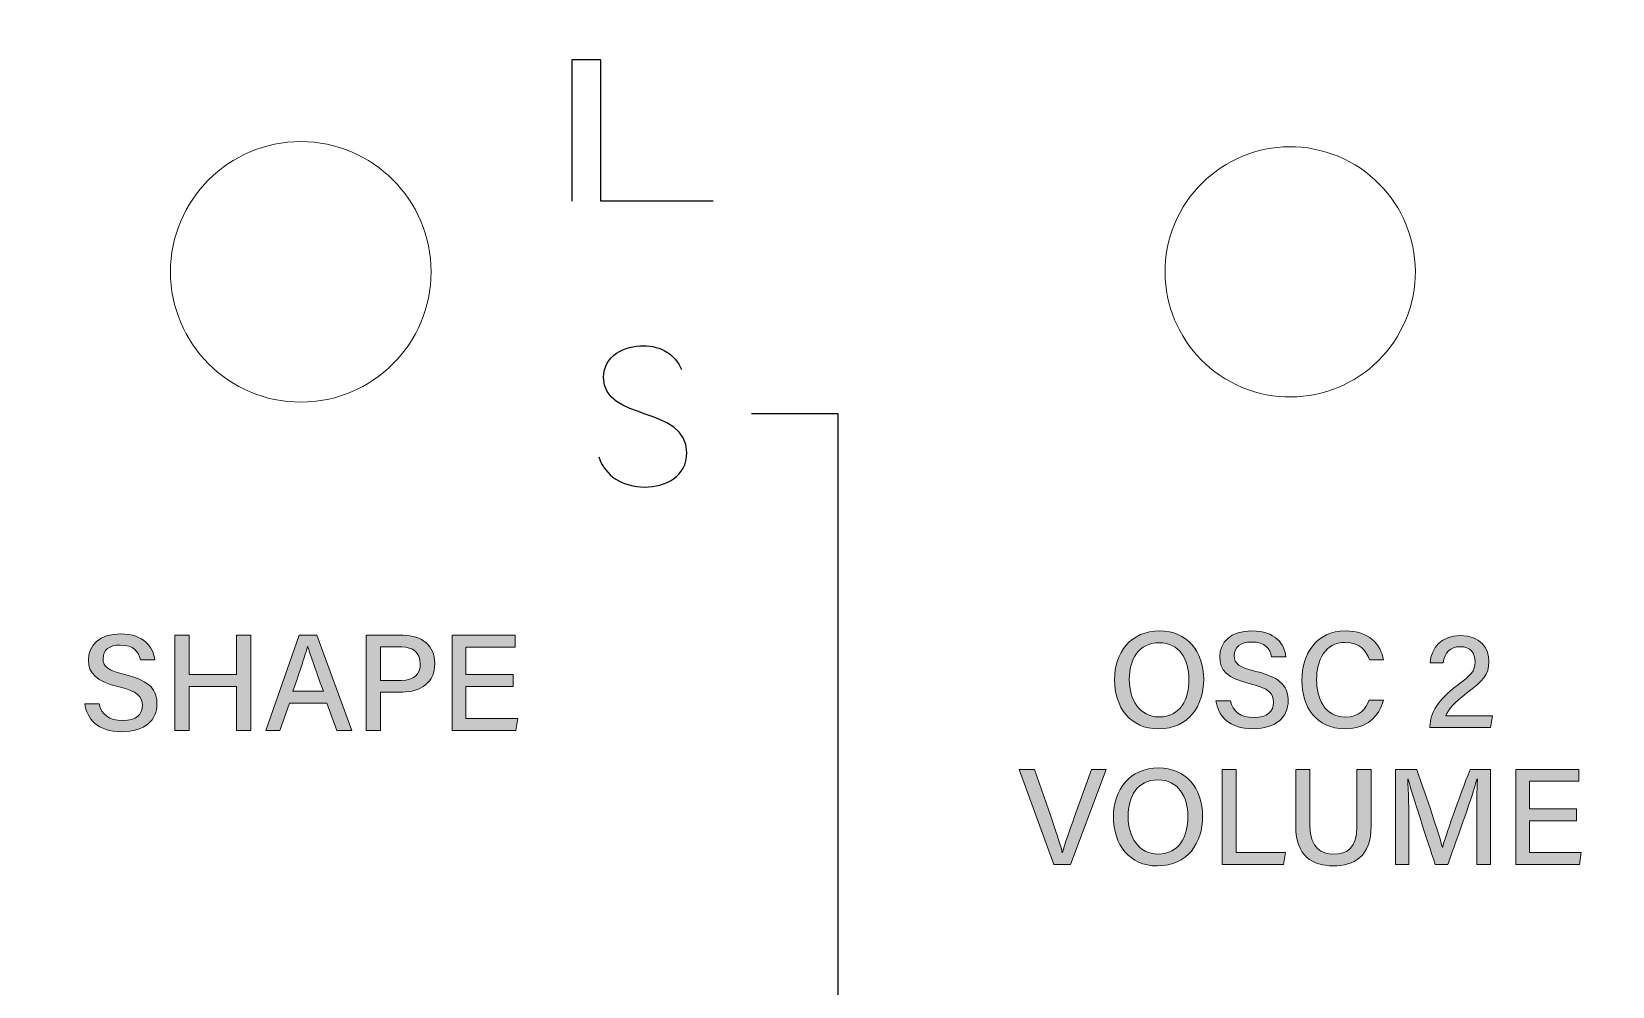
# Model space of a CAD drawing. Header units: millimetres. Extents: x 0 to 175, y 279 to 475.
# Drawn here: x 41.38 to 86.12, y 399.18 to 426.2 of the extents above; entities that cross this region are included whole.
import ezdxf

# ---------------------------------------------------------------- set-up
doc = ezdxf.new("R2010")
doc.units = ezdxf.units.MM
doc.header["$MEASUREMENT"] = 0
for name, color, linetype, lineweight in [('holes', 7, 'Continuous', 0), ('LINES', 7, 'Continuous', 0), ('new text', 7, 'Continuous', 0)]:
    doc.layers.add(name, color=color, linetype=linetype, lineweight=lineweight)

# ---------------------------------------------------------------- blocks, each defined once
blk = doc.blocks.new('Block_8')
at = {"layer": 'new text', "transparency": 33554687}
h = blk.add_hatch(color=7, dxfattribs=at)
h.dxf.hatch_style = 2
edge = h.paths.add_edge_path()
edge.add_spline(control_points=[(72.446, 407.864), (72.446, 407.292), (72.731, 406.802), (73.292, 406.802), (73.897, 406.802), (74.134, 407.303), (74.134, 407.861), (74.134, 408.428), (73.865, 408.902), (73.291, 408.902), (72.703, 408.902), (72.446, 408.43), (72.446, 407.864)], knot_values=[0, 0, 0, 0, 1, 1, 1, 2, 2, 2, 3, 3, 3, 4, 4, 4, 4], degree=3, periodic=0)
edge = h.paths.add_edge_path()
edge.add_spline(control_points=[(74.551, 407.866), (74.551, 407.123), (74.129, 406.465), (73.275, 406.465), (72.471, 406.465), (72.029, 407.079), (72.029, 407.852), (72.029, 408.626), (72.488, 409.239), (73.307, 409.239), (74.072, 409.239), (74.551, 408.672), (74.551, 407.866)], knot_values=[0, 0, 0, 0, 1, 1, 1, 2, 2, 2, 3, 3, 3, 4, 4, 4, 4], degree=3, periodic=0)
h = blk.add_hatch(color=7, dxfattribs=at)
h.dxf.hatch_style = 2
edge = h.paths.add_edge_path()
edge.add_spline(control_points=[(75.306, 407.262), (75.376, 406.949), (75.592, 406.785), (75.968, 406.785), (76.368, 406.785), (76.528, 406.968), (76.528, 407.212), (76.528, 407.472), (76.396, 407.613), (75.87, 407.739), (75.217, 407.897), (75.004, 408.124), (75.004, 408.5), (75.004, 408.914), (75.309, 409.239), (75.918, 409.239), (76.574, 409.239), (76.842, 408.865), (76.879, 408.504), (76.879, 408.504), (76.473, 408.504), (76.473, 408.504), (76.428, 408.729), (76.289, 408.923), (75.905, 408.923), (75.594, 408.923), (75.417, 408.785), (75.417, 408.54), (75.417, 408.3), (75.562, 408.204), (76.028, 408.092), (76.799, 407.906), (76.942, 407.608), (76.942, 407.255), (76.942, 406.81), (76.61, 406.47), (75.941, 406.47), (75.262, 406.47), (74.957, 406.834), (74.899, 407.262), (74.899, 407.262), (75.306, 407.262), (75.306, 407.262)], knot_values=[0, 0, 0, 0, 1, 1, 1, 2, 2, 2, 3, 3, 3, 4, 4, 4, 5, 5, 5, 6, 6, 6, 7, 7, 7, 8, 8, 8, 9, 9, 9, 10, 10, 10, 11, 11, 11, 12, 12, 12, 13, 13, 13, 14, 14, 14, 14], degree=3, periodic=0)
h = blk.add_hatch(color=7, dxfattribs=at)
h.dxf.hatch_style = 2
edge = h.paths.add_edge_path()
edge.add_spline(control_points=[(79.64, 407.281), (79.523, 406.815), (79.175, 406.47), (78.551, 406.47), (77.735, 406.47), (77.329, 407.08), (77.329, 407.843), (77.329, 408.577), (77.738, 409.239), (78.567, 409.239), (79.218, 409.239), (79.564, 408.865), (79.641, 408.415), (79.641, 408.415), (79.241, 408.415), (79.241, 408.415), (79.152, 408.692), (78.967, 408.911), (78.552, 408.911), (77.979, 408.911), (77.747, 408.391), (77.747, 407.856), (77.747, 407.341), (77.964, 406.798), (78.567, 406.798), (78.976, 406.798), (79.147, 407.039), (79.239, 407.281), (79.239, 407.281), (79.64, 407.281), (79.64, 407.281)], knot_values=[0, 0, 0, 0, 1, 1, 1, 2, 2, 2, 3, 3, 3, 4, 4, 4, 5, 5, 5, 6, 6, 6, 7, 7, 7, 8, 8, 8, 9, 9, 9, 10, 10, 10, 10], degree=3, periodic=0)
h = blk.add_hatch(color=7, dxfattribs=at)
h.dxf.hatch_style = 2
edge = h.paths.add_edge_path()
edge.add_spline(control_points=[(80.955, 406.504), (80.955, 406.504), (80.955, 406.528), (80.955, 406.528), (80.955, 406.912), (81.19, 407.29), (81.721, 407.689), (82.121, 407.993), (82.232, 408.09), (82.232, 408.361), (82.232, 408.611), (82.101, 408.791), (81.812, 408.791), (81.514, 408.791), (81.379, 408.631), (81.329, 408.336), (81.329, 408.336), (80.957, 408.336), (80.957, 408.336), (81, 408.771), (81.278, 409.105), (81.812, 409.105), (82.401, 409.105), (82.624, 408.732), (82.624, 408.369), (82.624, 407.986), (82.46, 407.829), (81.989, 407.471), (81.644, 407.209), (81.468, 407.015), (81.408, 406.835), (81.408, 406.835), (82.723, 406.835), (82.723, 406.835), (82.723, 406.835), (82.671, 406.504), (82.671, 406.504), (82.671, 406.504), (80.955, 406.504), (80.955, 406.504)], knot_values=[0, 0, 0, 0, 1, 1, 1, 2, 2, 2, 3, 3, 3, 4, 4, 4, 5, 5, 5, 6, 6, 6, 7, 7, 7, 8, 8, 8, 9, 9, 9, 10, 10, 10, 11, 11, 11, 12, 12, 12, 13, 13, 13, 13], degree=3, periodic=0)
h = blk.add_hatch(color=7, dxfattribs=at)
h.dxf.hatch_style = 2
edge = h.paths.add_edge_path()
edge.add_spline(control_points=[(70.308, 402.624), (70.308, 402.624), (69.333, 405.319), (69.333, 405.319), (69.333, 405.319), (69.762, 405.319), (69.762, 405.319), (69.762, 405.319), (70.223, 403.994), (70.223, 403.994), (70.359, 403.602), (70.489, 403.218), (70.549, 402.967), (70.549, 402.967), (70.557, 402.967), (70.557, 402.967), (70.613, 403.193), (70.757, 403.593), (70.896, 403.982), (70.896, 403.982), (71.376, 405.319), (71.376, 405.319), (71.376, 405.319), (71.788, 405.319), (71.788, 405.319), (71.788, 405.319), (70.781, 402.624), (70.781, 402.624), (70.781, 402.624), (70.308, 402.624), (70.308, 402.624)], knot_values=[0, 0, 0, 0, 1, 1, 1, 2, 2, 2, 3, 3, 3, 4, 4, 4, 5, 5, 5, 6, 6, 6, 7, 7, 7, 8, 8, 8, 9, 9, 9, 10, 10, 10, 10], degree=3, periodic=0)
h = blk.add_hatch(color=7, dxfattribs=at)
h.dxf.hatch_style = 2
edge = h.paths.add_edge_path()
edge.add_spline(control_points=[(72.415, 403.983), (72.415, 403.411), (72.7, 402.922), (73.261, 402.922), (73.866, 402.922), (74.103, 403.422), (74.103, 403.98), (74.103, 404.547), (73.834, 405.021), (73.26, 405.021), (72.672, 405.021), (72.415, 404.549), (72.415, 403.983)], knot_values=[0, 0, 0, 0, 1, 1, 1, 2, 2, 2, 3, 3, 3, 4, 4, 4, 4], degree=3, periodic=0)
edge = h.paths.add_edge_path()
edge.add_spline(control_points=[(74.52, 403.986), (74.52, 403.243), (74.098, 402.585), (73.244, 402.585), (72.44, 402.585), (71.998, 403.198), (71.998, 403.972), (71.998, 404.745), (72.457, 405.358), (73.276, 405.358), (74.041, 405.358), (74.52, 404.791), (74.52, 403.986)], knot_values=[0, 0, 0, 0, 1, 1, 1, 2, 2, 2, 3, 3, 3, 4, 4, 4, 4], degree=3, periodic=0)
h = blk.add_hatch(color=7, dxfattribs=at)
h.dxf.hatch_style = 2
edge = h.paths.add_edge_path()
edge.add_spline(control_points=[(75.071, 405.319), (75.071, 405.319), (75.471, 405.319), (75.471, 405.319), (75.471, 405.319), (75.471, 402.962), (75.471, 402.962), (75.471, 402.962), (76.865, 402.962), (76.865, 402.962), (76.865, 402.962), (76.812, 402.624), (76.812, 402.624), (76.812, 402.624), (75.071, 402.624), (75.071, 402.624), (75.071, 402.624), (75.071, 405.319), (75.071, 405.319)], knot_values=[0, 0, 0, 0, 1, 1, 1, 2, 2, 2, 3, 3, 3, 4, 4, 4, 5, 5, 5, 6, 6, 6, 6], degree=3, periodic=0)
h = blk.add_hatch(color=7, dxfattribs=at)
h.dxf.hatch_style = 2
edge = h.paths.add_edge_path()
edge.add_spline(control_points=[(77.56, 405.319), (77.56, 405.319), (77.56, 403.7), (77.56, 403.7), (77.56, 403.086), (77.893, 402.917), (78.228, 402.917), (78.619, 402.917), (78.889, 403.102), (78.889, 403.7), (78.889, 403.7), (78.889, 405.319), (78.889, 405.319), (78.889, 405.319), (79.291, 405.319), (79.291, 405.319), (79.291, 405.319), (79.291, 403.721), (79.291, 403.721), (79.291, 402.837), (78.797, 402.589), (78.22, 402.589), (77.65, 402.589), (77.155, 402.856), (77.155, 403.698), (77.155, 403.698), (77.155, 405.319), (77.155, 405.319), (77.155, 405.319), (77.56, 405.319), (77.56, 405.319)], knot_values=[0, 0, 0, 0, 1, 1, 1, 2, 2, 2, 3, 3, 3, 4, 4, 4, 5, 5, 5, 6, 6, 6, 7, 7, 7, 8, 8, 8, 9, 9, 9, 10, 10, 10, 10], degree=3, periodic=0)
h = blk.add_hatch(color=7, dxfattribs=at)
h.dxf.hatch_style = 2
edge = h.paths.add_edge_path()
edge.add_spline(control_points=[(82.279, 403.747), (82.279, 404.239), (82.285, 404.749), (82.296, 405.037), (82.296, 405.037), (82.281, 405.037), (82.281, 405.037), (82.163, 404.579), (81.759, 403.471), (81.459, 402.624), (81.459, 402.624), (81.105, 402.624), (81.105, 402.624), (80.879, 403.323), (80.46, 404.568), (80.339, 405.043), (80.339, 405.043), (80.326, 405.043), (80.326, 405.043), (80.347, 404.731), (80.357, 404.14), (80.357, 403.678), (80.357, 403.678), (80.357, 402.624), (80.357, 402.624), (80.357, 402.624), (79.983, 402.624), (79.983, 402.624), (79.983, 402.624), (79.983, 405.319), (79.983, 405.319), (79.983, 405.319), (80.58, 405.319), (80.58, 405.319), (80.868, 404.508), (81.216, 403.465), (81.306, 403.111), (81.306, 403.111), (81.312, 403.111), (81.312, 403.111), (81.376, 403.389), (81.791, 404.528), (82.09, 405.319), (82.09, 405.319), (82.668, 405.319), (82.668, 405.319), (82.668, 405.319), (82.668, 402.624), (82.668, 402.624), (82.668, 402.624), (82.279, 402.624), (82.279, 402.624), (82.279, 402.624), (82.279, 403.747), (82.279, 403.747)], knot_values=[0, 0, 0, 0, 1, 1, 1, 2, 2, 2, 3, 3, 3, 4, 4, 4, 5, 5, 5, 6, 6, 6, 7, 7, 7, 8, 8, 8, 9, 9, 9, 10, 10, 10, 11, 11, 11, 12, 12, 12, 13, 13, 13, 14, 14, 14, 15, 15, 15, 16, 16, 16, 17, 17, 17, 18, 18, 18, 18], degree=3, periodic=0)
h = blk.add_hatch(color=7, dxfattribs=at)
h.dxf.hatch_style = 2
edge = h.paths.add_edge_path()
edge.add_spline(control_points=[(85.105, 403.865), (85.105, 403.865), (83.774, 403.865), (83.774, 403.865), (83.774, 403.865), (83.774, 402.962), (83.774, 402.962), (83.774, 402.962), (85.237, 402.962), (85.237, 402.962), (85.237, 402.962), (85.186, 402.624), (85.186, 402.624), (85.186, 402.624), (83.383, 402.624), (83.383, 402.624), (83.383, 402.624), (83.383, 405.319), (83.383, 405.319), (83.383, 405.319), (85.168, 405.319), (85.168, 405.319), (85.168, 405.319), (85.168, 404.981), (85.168, 404.981), (85.168, 404.981), (83.774, 404.981), (83.774, 404.981), (83.774, 404.981), (83.774, 404.204), (83.774, 404.204), (83.774, 404.204), (85.105, 404.204), (85.105, 404.204), (85.105, 404.204), (85.105, 403.865), (85.105, 403.865)], knot_values=[0, 0, 0, 0, 1, 1, 1, 2, 2, 2, 3, 3, 3, 4, 4, 4, 5, 5, 5, 6, 6, 6, 7, 7, 7, 8, 8, 8, 9, 9, 9, 10, 10, 10, 11, 11, 11, 12, 12, 12, 12], degree=3, periodic=0)
at = {"layer": 'new text'}
for points, knots in [([(74.551, 407.866), (74.551, 407.123), (74.129, 406.465), (73.275, 406.465), (72.471, 406.465), (72.029, 407.079), (72.029, 407.852), (72.029, 408.626), (72.488, 409.239), (73.307, 409.239), (74.072, 409.239), (74.551, 408.672), (74.551, 407.866)], [0, 0, 0, 0, 1, 1, 1, 2, 2, 2, 3, 3, 3, 4, 4, 4, 4]), ([(72.446, 407.864), (72.446, 407.292), (72.731, 406.802), (73.292, 406.802), (73.897, 406.802), (74.134, 407.303), (74.134, 407.861), (74.134, 408.428), (73.865, 408.902), (73.291, 408.902), (72.703, 408.902), (72.446, 408.43), (72.446, 407.864)], [0, 0, 0, 0, 1, 1, 1, 2, 2, 2, 3, 3, 3, 4, 4, 4, 4]), ([(75.306, 407.262), (75.376, 406.949), (75.592, 406.785), (75.968, 406.785), (76.368, 406.785), (76.528, 406.968), (76.528, 407.212), (76.528, 407.472), (76.396, 407.613), (75.87, 407.739), (75.217, 407.897), (75.004, 408.124), (75.004, 408.5), (75.004, 408.914), (75.309, 409.239), (75.918, 409.239), (76.574, 409.239), (76.842, 408.865), (76.879, 408.504), (76.879, 408.504), (76.473, 408.504), (76.473, 408.504), (76.428, 408.729), (76.289, 408.923), (75.905, 408.923), (75.594, 408.923), (75.417, 408.785), (75.417, 408.54), (75.417, 408.3), (75.562, 408.204), (76.028, 408.092), (76.799, 407.906), (76.942, 407.608), (76.942, 407.255), (76.942, 406.81), (76.61, 406.47), (75.941, 406.47), (75.262, 406.47), (74.957, 406.834), (74.899, 407.262), (74.899, 407.262), (75.306, 407.262), (75.306, 407.262)], [0, 0, 0, 0, 1, 1, 1, 2, 2, 2, 3, 3, 3, 4, 4, 4, 5, 5, 5, 6, 6, 6, 7, 7, 7, 8, 8, 8, 9, 9, 9, 10, 10, 10, 11, 11, 11, 12, 12, 12, 13, 13, 13, 14, 14, 14, 14]), ([(79.64, 407.281), (79.523, 406.815), (79.175, 406.47), (78.551, 406.47), (77.735, 406.47), (77.329, 407.08), (77.329, 407.843), (77.329, 408.577), (77.738, 409.239), (78.567, 409.239), (79.218, 409.239), (79.564, 408.865), (79.641, 408.415), (79.641, 408.415), (79.241, 408.415), (79.241, 408.415), (79.152, 408.692), (78.967, 408.911), (78.552, 408.911), (77.979, 408.911), (77.747, 408.391), (77.747, 407.856), (77.747, 407.341), (77.964, 406.798), (78.567, 406.798), (78.976, 406.798), (79.147, 407.039), (79.239, 407.281), (79.239, 407.281), (79.64, 407.281), (79.64, 407.281)], [0, 0, 0, 0, 1, 1, 1, 2, 2, 2, 3, 3, 3, 4, 4, 4, 5, 5, 5, 6, 6, 6, 7, 7, 7, 8, 8, 8, 9, 9, 9, 10, 10, 10, 10]), ([(80.955, 406.504), (80.955, 406.504), (80.955, 406.528), (80.955, 406.528), (80.955, 406.912), (81.19, 407.29), (81.721, 407.689), (82.121, 407.993), (82.232, 408.09), (82.232, 408.361), (82.232, 408.611), (82.101, 408.791), (81.812, 408.791), (81.514, 408.791), (81.379, 408.631), (81.329, 408.336), (81.329, 408.336), (80.957, 408.336), (80.957, 408.336), (81, 408.771), (81.278, 409.105), (81.812, 409.105), (82.401, 409.105), (82.624, 408.732), (82.624, 408.369), (82.624, 407.986), (82.46, 407.829), (81.989, 407.471), (81.644, 407.209), (81.468, 407.015), (81.408, 406.835), (81.408, 406.835), (82.723, 406.835), (82.723, 406.835), (82.723, 406.835), (82.671, 406.504), (82.671, 406.504), (82.671, 406.504), (80.955, 406.504), (80.955, 406.504)], [0, 0, 0, 0, 1, 1, 1, 2, 2, 2, 3, 3, 3, 4, 4, 4, 5, 5, 5, 6, 6, 6, 7, 7, 7, 8, 8, 8, 9, 9, 9, 10, 10, 10, 11, 11, 11, 12, 12, 12, 13, 13, 13, 13]), ([(70.308, 402.624), (70.308, 402.624), (69.333, 405.319), (69.333, 405.319), (69.333, 405.319), (69.762, 405.319), (69.762, 405.319), (69.762, 405.319), (70.223, 403.994), (70.223, 403.994), (70.359, 403.602), (70.489, 403.218), (70.549, 402.967), (70.549, 402.967), (70.557, 402.967), (70.557, 402.967), (70.613, 403.193), (70.757, 403.593), (70.896, 403.982), (70.896, 403.982), (71.376, 405.319), (71.376, 405.319), (71.376, 405.319), (71.788, 405.319), (71.788, 405.319), (71.788, 405.319), (70.781, 402.624), (70.781, 402.624), (70.781, 402.624), (70.308, 402.624), (70.308, 402.624)], [0, 0, 0, 0, 1, 1, 1, 2, 2, 2, 3, 3, 3, 4, 4, 4, 5, 5, 5, 6, 6, 6, 7, 7, 7, 8, 8, 8, 9, 9, 9, 10, 10, 10, 10]), ([(74.52, 403.986), (74.52, 403.243), (74.098, 402.585), (73.244, 402.585), (72.44, 402.585), (71.998, 403.198), (71.998, 403.972), (71.998, 404.745), (72.457, 405.358), (73.276, 405.358), (74.041, 405.358), (74.52, 404.791), (74.52, 403.986)], [0, 0, 0, 0, 1, 1, 1, 2, 2, 2, 3, 3, 3, 4, 4, 4, 4]), ([(75.071, 405.319), (75.071, 405.319), (75.471, 405.319), (75.471, 405.319), (75.471, 405.319), (75.471, 402.962), (75.471, 402.962), (75.471, 402.962), (76.865, 402.962), (76.865, 402.962), (76.865, 402.962), (76.812, 402.624), (76.812, 402.624), (76.812, 402.624), (75.071, 402.624), (75.071, 402.624), (75.071, 402.624), (75.071, 405.319), (75.071, 405.319)], [0, 0, 0, 0, 1, 1, 1, 2, 2, 2, 3, 3, 3, 4, 4, 4, 5, 5, 5, 6, 6, 6, 6]), ([(77.56, 405.319), (77.56, 405.319), (77.56, 403.7), (77.56, 403.7), (77.56, 403.086), (77.893, 402.917), (78.228, 402.917), (78.619, 402.917), (78.889, 403.102), (78.889, 403.7), (78.889, 403.7), (78.889, 405.319), (78.889, 405.319), (78.889, 405.319), (79.291, 405.319), (79.291, 405.319), (79.291, 405.319), (79.291, 403.721), (79.291, 403.721), (79.291, 402.837), (78.797, 402.589), (78.22, 402.589), (77.65, 402.589), (77.155, 402.856), (77.155, 403.698), (77.155, 403.698), (77.155, 405.319), (77.155, 405.319), (77.155, 405.319), (77.56, 405.319), (77.56, 405.319)], [0, 0, 0, 0, 1, 1, 1, 2, 2, 2, 3, 3, 3, 4, 4, 4, 5, 5, 5, 6, 6, 6, 7, 7, 7, 8, 8, 8, 9, 9, 9, 10, 10, 10, 10]), ([(82.279, 403.747), (82.279, 404.239), (82.285, 404.749), (82.296, 405.037), (82.296, 405.037), (82.281, 405.037), (82.281, 405.037), (82.163, 404.579), (81.759, 403.471), (81.459, 402.624), (81.459, 402.624), (81.105, 402.624), (81.105, 402.624), (80.879, 403.323), (80.46, 404.568), (80.339, 405.043), (80.339, 405.043), (80.326, 405.043), (80.326, 405.043), (80.347, 404.731), (80.357, 404.14), (80.357, 403.678), (80.357, 403.678), (80.357, 402.624), (80.357, 402.624), (80.357, 402.624), (79.983, 402.624), (79.983, 402.624), (79.983, 402.624), (79.983, 405.319), (79.983, 405.319), (79.983, 405.319), (80.58, 405.319), (80.58, 405.319), (80.868, 404.508), (81.216, 403.465), (81.306, 403.111), (81.306, 403.111), (81.312, 403.111), (81.312, 403.111), (81.376, 403.389), (81.791, 404.528), (82.09, 405.319), (82.09, 405.319), (82.668, 405.319), (82.668, 405.319), (82.668, 405.319), (82.668, 402.624), (82.668, 402.624), (82.668, 402.624), (82.279, 402.624), (82.279, 402.624), (82.279, 402.624), (82.279, 403.747), (82.279, 403.747)], [0, 0, 0, 0, 1, 1, 1, 2, 2, 2, 3, 3, 3, 4, 4, 4, 5, 5, 5, 6, 6, 6, 7, 7, 7, 8, 8, 8, 9, 9, 9, 10, 10, 10, 11, 11, 11, 12, 12, 12, 13, 13, 13, 14, 14, 14, 15, 15, 15, 16, 16, 16, 17, 17, 17, 18, 18, 18, 18]), ([(85.105, 403.865), (85.105, 403.865), (83.774, 403.865), (83.774, 403.865), (83.774, 403.865), (83.774, 402.962), (83.774, 402.962), (83.774, 402.962), (85.237, 402.962), (85.237, 402.962), (85.237, 402.962), (85.186, 402.624), (85.186, 402.624), (85.186, 402.624), (83.383, 402.624), (83.383, 402.624), (83.383, 402.624), (83.383, 405.319), (83.383, 405.319), (83.383, 405.319), (85.168, 405.319), (85.168, 405.319), (85.168, 405.319), (85.168, 404.981), (85.168, 404.981), (85.168, 404.981), (83.774, 404.981), (83.774, 404.981), (83.774, 404.981), (83.774, 404.204), (83.774, 404.204), (83.774, 404.204), (85.105, 404.204), (85.105, 404.204), (85.105, 404.204), (85.105, 403.865), (85.105, 403.865)], [0, 0, 0, 0, 1, 1, 1, 2, 2, 2, 3, 3, 3, 4, 4, 4, 5, 5, 5, 6, 6, 6, 7, 7, 7, 8, 8, 8, 9, 9, 9, 10, 10, 10, 11, 11, 11, 12, 12, 12, 12]), ([(72.415, 403.983), (72.415, 403.411), (72.7, 402.922), (73.261, 402.922), (73.866, 402.922), (74.103, 403.422), (74.103, 403.98), (74.103, 404.547), (73.834, 405.021), (73.26, 405.021), (72.672, 405.021), (72.415, 404.549), (72.415, 403.983)], [0, 0, 0, 0, 1, 1, 1, 2, 2, 2, 3, 3, 3, 4, 4, 4, 4])]:
    blk.add_open_spline(points, degree=3, knots=knots, dxfattribs=at)
blk = doc.blocks.new('Block_29')
at = {"layer": 'new text', "transparency": 33554687}
h = blk.add_hatch(color=7, dxfattribs=at)
h.dxf.hatch_style = 2
edge = h.paths.add_edge_path()
edge.add_spline(control_points=[(43.292, 407.176), (43.363, 406.863), (43.579, 406.699), (43.955, 406.699), (44.355, 406.699), (44.515, 406.882), (44.515, 407.126), (44.515, 407.387), (44.382, 407.527), (43.857, 407.653), (43.203, 407.811), (42.99, 408.038), (42.99, 408.414), (42.99, 408.828), (43.296, 409.153), (43.905, 409.153), (44.561, 409.153), (44.829, 408.779), (44.865, 408.417), (44.865, 408.417), (44.459, 408.417), (44.459, 408.417), (44.415, 408.643), (44.276, 408.837), (43.891, 408.837), (43.58, 408.837), (43.404, 408.699), (43.404, 408.454), (43.404, 408.213), (43.549, 408.118), (44.014, 408.006), (44.786, 407.82), (44.929, 407.522), (44.929, 407.169), (44.929, 406.724), (44.597, 406.384), (43.928, 406.384), (43.249, 406.384), (42.944, 406.748), (42.886, 407.176), (42.886, 407.176), (43.292, 407.176), (43.292, 407.176)], knot_values=[0, 0, 0, 0, 1, 1, 1, 2, 2, 2, 3, 3, 3, 4, 4, 4, 5, 5, 5, 6, 6, 6, 7, 7, 7, 8, 8, 8, 9, 9, 9, 10, 10, 10, 11, 11, 11, 12, 12, 12, 13, 13, 13, 14, 14, 14, 14], degree=3, periodic=0)
h = blk.add_hatch(color=7, dxfattribs=at)
h.dxf.hatch_style = 2
edge = h.paths.add_edge_path()
edge.add_spline(control_points=[(45.436, 409.114), (45.436, 409.114), (45.836, 409.114), (45.836, 409.114), (45.836, 409.114), (45.836, 408.002), (45.836, 408.002), (45.836, 408.002), (47.181, 408.002), (47.181, 408.002), (47.181, 408.002), (47.181, 409.114), (47.181, 409.114), (47.181, 409.114), (47.581, 409.114), (47.581, 409.114), (47.581, 409.114), (47.581, 406.418), (47.581, 406.418), (47.581, 406.418), (47.181, 406.418), (47.181, 406.418), (47.181, 406.418), (47.181, 407.664), (47.181, 407.664), (47.181, 407.664), (45.836, 407.664), (45.836, 407.664), (45.836, 407.664), (45.836, 406.418), (45.836, 406.418), (45.836, 406.418), (45.436, 406.418), (45.436, 406.418), (45.436, 406.418), (45.436, 409.114), (45.436, 409.114)], knot_values=[0, 0, 0, 0, 1, 1, 1, 2, 2, 2, 3, 3, 3, 4, 4, 4, 5, 5, 5, 6, 6, 6, 7, 7, 7, 8, 8, 8, 9, 9, 9, 10, 10, 10, 11, 11, 11, 12, 12, 12, 12], degree=3, periodic=0)
h = blk.add_hatch(color=7, dxfattribs=at)
h.dxf.hatch_style = 2
edge = h.paths.add_edge_path()
edge.add_spline(control_points=[(49.639, 407.53), (49.394, 408.212), (49.257, 408.586), (49.197, 408.799), (49.197, 408.799), (49.193, 408.799), (49.193, 408.799), (49.127, 408.563), (48.974, 408.114), (48.777, 407.53), (48.777, 407.53), (49.639, 407.53), (49.639, 407.53)], knot_values=[0, 0, 0, 0, 1, 1, 1, 2, 2, 2, 3, 3, 3, 4, 4, 4, 4], degree=3, periodic=0)
edge = h.paths.add_edge_path()
edge.add_spline(control_points=[(48.679, 407.192), (48.679, 407.192), (48.404, 406.418), (48.404, 406.418), (48.404, 406.418), (48.007, 406.418), (48.007, 406.418), (48.007, 406.418), (48.958, 409.114), (48.958, 409.114), (48.958, 409.114), (49.454, 409.114), (49.454, 409.114), (49.454, 409.114), (50.446, 406.418), (50.446, 406.418), (50.446, 406.418), (50.021, 406.418), (50.021, 406.418), (50.021, 406.418), (49.737, 407.192), (49.737, 407.192), (49.737, 407.192), (48.679, 407.192), (48.679, 407.192)], knot_values=[0, 0, 0, 0, 1, 1, 1, 2, 2, 2, 3, 3, 3, 4, 4, 4, 5, 5, 5, 6, 6, 6, 7, 7, 7, 8, 8, 8, 8], degree=3, periodic=0)
h = blk.add_hatch(color=7, dxfattribs=at)
h.dxf.hatch_style = 2
edge = h.paths.add_edge_path()
edge.add_spline(control_points=[(51.256, 407.838), (51.256, 407.838), (51.846, 407.838), (51.846, 407.838), (52.196, 407.838), (52.382, 408.004), (52.382, 408.31), (52.382, 408.629), (52.163, 408.782), (51.86, 408.782), (51.86, 408.782), (51.256, 408.782), (51.256, 408.782), (51.256, 408.782), (51.256, 407.838), (51.256, 407.838)], knot_values=[0, 0, 0, 0, 1, 1, 1, 2, 2, 2, 3, 3, 3, 4, 4, 4, 5, 5, 5, 5], degree=3, periodic=0)
edge = h.paths.add_edge_path()
edge.add_spline(control_points=[(50.853, 409.114), (50.853, 409.114), (51.894, 409.114), (51.894, 409.114), (52.428, 409.114), (52.792, 408.815), (52.792, 408.32), (52.792, 407.783), (52.402, 407.507), (51.874, 407.507), (51.874, 407.507), (51.256, 407.507), (51.256, 407.507), (51.256, 407.507), (51.256, 406.418), (51.256, 406.418), (51.256, 406.418), (50.853, 406.418), (50.853, 406.418), (50.853, 406.418), (50.853, 409.114), (50.853, 409.114)], knot_values=[0, 0, 0, 0, 1, 1, 1, 2, 2, 2, 3, 3, 3, 4, 4, 4, 5, 5, 5, 6, 6, 6, 7, 7, 7, 7], degree=3, periodic=0)
h = blk.add_hatch(color=7, dxfattribs=at)
h.dxf.hatch_style = 2
edge = h.paths.add_edge_path()
edge.add_spline(control_points=[(55.005, 407.66), (55.005, 407.66), (53.674, 407.66), (53.674, 407.66), (53.674, 407.66), (53.674, 406.757), (53.674, 406.757), (53.674, 406.757), (55.137, 406.757), (55.137, 406.757), (55.137, 406.757), (55.086, 406.418), (55.086, 406.418), (55.086, 406.418), (53.283, 406.418), (53.283, 406.418), (53.283, 406.418), (53.283, 409.114), (53.283, 409.114), (53.283, 409.114), (55.067, 409.114), (55.067, 409.114), (55.067, 409.114), (55.067, 408.775), (55.067, 408.775), (55.067, 408.775), (53.674, 408.775), (53.674, 408.775), (53.674, 408.775), (53.674, 407.999), (53.674, 407.999), (53.674, 407.999), (55.005, 407.999), (55.005, 407.999), (55.005, 407.999), (55.005, 407.66), (55.005, 407.66)], knot_values=[0, 0, 0, 0, 1, 1, 1, 2, 2, 2, 3, 3, 3, 4, 4, 4, 5, 5, 5, 6, 6, 6, 7, 7, 7, 8, 8, 8, 9, 9, 9, 10, 10, 10, 11, 11, 11, 12, 12, 12, 12], degree=3, periodic=0)
at = {"layer": 'new text'}
for points, knots in [([(43.292, 407.176), (43.363, 406.863), (43.579, 406.699), (43.955, 406.699), (44.355, 406.699), (44.515, 406.882), (44.515, 407.126), (44.515, 407.387), (44.382, 407.527), (43.857, 407.653), (43.203, 407.811), (42.99, 408.038), (42.99, 408.414), (42.99, 408.828), (43.296, 409.153), (43.905, 409.153), (44.561, 409.153), (44.829, 408.779), (44.865, 408.417), (44.865, 408.417), (44.459, 408.417), (44.459, 408.417), (44.415, 408.643), (44.276, 408.837), (43.891, 408.837), (43.58, 408.837), (43.404, 408.699), (43.404, 408.454), (43.404, 408.213), (43.549, 408.118), (44.014, 408.006), (44.786, 407.82), (44.929, 407.522), (44.929, 407.169), (44.929, 406.724), (44.597, 406.384), (43.928, 406.384), (43.249, 406.384), (42.944, 406.748), (42.886, 407.176), (42.886, 407.176), (43.292, 407.176), (43.292, 407.176)], [0, 0, 0, 0, 1, 1, 1, 2, 2, 2, 3, 3, 3, 4, 4, 4, 5, 5, 5, 6, 6, 6, 7, 7, 7, 8, 8, 8, 9, 9, 9, 10, 10, 10, 11, 11, 11, 12, 12, 12, 13, 13, 13, 14, 14, 14, 14]), ([(45.436, 409.114), (45.436, 409.114), (45.836, 409.114), (45.836, 409.114), (45.836, 409.114), (45.836, 408.002), (45.836, 408.002), (45.836, 408.002), (47.181, 408.002), (47.181, 408.002), (47.181, 408.002), (47.181, 409.114), (47.181, 409.114), (47.181, 409.114), (47.581, 409.114), (47.581, 409.114), (47.581, 409.114), (47.581, 406.418), (47.581, 406.418), (47.581, 406.418), (47.181, 406.418), (47.181, 406.418), (47.181, 406.418), (47.181, 407.664), (47.181, 407.664), (47.181, 407.664), (45.836, 407.664), (45.836, 407.664), (45.836, 407.664), (45.836, 406.418), (45.836, 406.418), (45.836, 406.418), (45.436, 406.418), (45.436, 406.418), (45.436, 406.418), (45.436, 409.114), (45.436, 409.114)], [0, 0, 0, 0, 1, 1, 1, 2, 2, 2, 3, 3, 3, 4, 4, 4, 5, 5, 5, 6, 6, 6, 7, 7, 7, 8, 8, 8, 9, 9, 9, 10, 10, 10, 11, 11, 11, 12, 12, 12, 12]), ([(48.679, 407.192), (48.679, 407.192), (48.404, 406.418), (48.404, 406.418), (48.404, 406.418), (48.007, 406.418), (48.007, 406.418), (48.007, 406.418), (48.958, 409.114), (48.958, 409.114), (48.958, 409.114), (49.454, 409.114), (49.454, 409.114), (49.454, 409.114), (50.446, 406.418), (50.446, 406.418), (50.446, 406.418), (50.021, 406.418), (50.021, 406.418), (50.021, 406.418), (49.737, 407.192), (49.737, 407.192), (49.737, 407.192), (48.679, 407.192), (48.679, 407.192)], [0, 0, 0, 0, 1, 1, 1, 2, 2, 2, 3, 3, 3, 4, 4, 4, 5, 5, 5, 6, 6, 6, 7, 7, 7, 8, 8, 8, 8]), ([(50.853, 409.114), (50.853, 409.114), (51.894, 409.114), (51.894, 409.114), (52.428, 409.114), (52.792, 408.815), (52.792, 408.32), (52.792, 407.783), (52.402, 407.507), (51.874, 407.507), (51.874, 407.507), (51.256, 407.507), (51.256, 407.507), (51.256, 407.507), (51.256, 406.418), (51.256, 406.418), (51.256, 406.418), (50.853, 406.418), (50.853, 406.418), (50.853, 406.418), (50.853, 409.114), (50.853, 409.114)], [0, 0, 0, 0, 1, 1, 1, 2, 2, 2, 3, 3, 3, 4, 4, 4, 5, 5, 5, 6, 6, 6, 7, 7, 7, 7]), ([(55.005, 407.66), (55.005, 407.66), (53.674, 407.66), (53.674, 407.66), (53.674, 407.66), (53.674, 406.757), (53.674, 406.757), (53.674, 406.757), (55.137, 406.757), (55.137, 406.757), (55.137, 406.757), (55.086, 406.418), (55.086, 406.418), (55.086, 406.418), (53.283, 406.418), (53.283, 406.418), (53.283, 406.418), (53.283, 409.114), (53.283, 409.114), (53.283, 409.114), (55.067, 409.114), (55.067, 409.114), (55.067, 409.114), (55.067, 408.775), (55.067, 408.775), (55.067, 408.775), (53.674, 408.775), (53.674, 408.775), (53.674, 408.775), (53.674, 407.999), (53.674, 407.999), (53.674, 407.999), (55.005, 407.999), (55.005, 407.999), (55.005, 407.999), (55.005, 407.66), (55.005, 407.66)], [0, 0, 0, 0, 1, 1, 1, 2, 2, 2, 3, 3, 3, 4, 4, 4, 5, 5, 5, 6, 6, 6, 7, 7, 7, 8, 8, 8, 9, 9, 9, 10, 10, 10, 11, 11, 11, 12, 12, 12, 12]), ([(49.639, 407.53), (49.394, 408.212), (49.257, 408.586), (49.197, 408.799), (49.197, 408.799), (49.193, 408.799), (49.193, 408.799), (49.127, 408.563), (48.974, 408.114), (48.777, 407.53), (48.777, 407.53), (49.639, 407.53), (49.639, 407.53)], [0, 0, 0, 0, 1, 1, 1, 2, 2, 2, 3, 3, 3, 4, 4, 4, 4]), ([(51.256, 407.838), (51.256, 407.838), (51.846, 407.838), (51.846, 407.838), (52.196, 407.838), (52.382, 408.004), (52.382, 408.31), (52.382, 408.629), (52.163, 408.782), (51.86, 408.782), (51.86, 408.782), (51.256, 408.782), (51.256, 408.782), (51.256, 408.782), (51.256, 407.838), (51.256, 407.838)], [0, 0, 0, 0, 1, 1, 1, 2, 2, 2, 3, 3, 3, 4, 4, 4, 5, 5, 5, 5])]:
    blk.add_open_spline(points, degree=3, knots=knots, dxfattribs=at)

msp = doc.modelspace()

# ---------------------------------------------------------------- linework, layer by layer
at = {"layer": 'holes', "color": 1, "lineweight": 9}
msp.add_circle((48.999, 419.4), 3.687, dxfattribs=at)
msp.add_ellipse((77, 419.4), major_axis=(-3.271, 1.355), ratio=0.999999, dxfattribs=at)
at = {"layer": 'LINES', "color": 7, "lineweight": 25}
msp.add_lwpolyline([(61.757, 415.394), (64.197, 415.394), (64.197, 414.349), (64.197, 391.4), (55.499, 391.4)], dxfattribs=at)
msp.add_open_spline([(88.163, 403.925), (88.163, 403.925), (88.163, 372.65), (88.163, 372.65), (88.163, 372.375), (87.938, 372.15), (87.663, 372.15), (87.663, 372.15), (7.5, 372.15), (7.5, 372.15), (7.225, 372.15), (7, 372.375), (7, 372.65), (7, 372.65), (7, 439.9), (7, 439.9), (7, 440.175), (7.225, 440.4), (7.5, 440.4), (7.5, 440.4), (87.663, 440.4), (87.663, 440.4), (87.938, 440.4), (88.163, 440.175), (88.163, 439.9), (88.163, 439.9), (88.163, 406.799), (88.163, 406.799)], degree=3, knots=[0, 0, 0, 0, 1, 1, 1, 2, 2, 2, 3, 3, 3, 4, 4, 4, 5, 5, 5, 6, 6, 6, 7, 7, 7, 8, 8, 8, 9, 9, 9, 9], dxfattribs=at)
at = {"layer": 'new text', "color": 7, "lineweight": 25}
msp.add_lwpolyline([(60.67, 421.406), (57.494, 421.406), (57.494, 425.406), (56.67, 425.406), (56.67, 421.406)], dxfattribs=at)
msp.add_open_spline([(57.432, 414.161), (57.605, 413.627), (58.117, 413.31), (58.73, 413.31), (59.313, 413.31), (59.926, 413.606), (59.926, 414.283), (59.926, 415.616), (57.569, 415.155), (57.569, 416.409), (57.569, 417.043), (58.175, 417.31), (58.694, 417.31), (59.198, 417.31), (59.595, 417.058), (59.775, 416.64)], degree=3, knots=[0, 0, 0, 0, 1, 1, 1, 2, 2, 2, 3, 3, 3, 4, 4, 4, 5, 5, 5, 5], dxfattribs=at)

# ---------------------------------------------------------------- block references
at = {"layer": 'new text'}
for name in ['Block_29', 'Block_8']:
    msp.add_blockref(name, (0, 0), dxfattribs=at)

doc.saveas('drawing.dxf')
